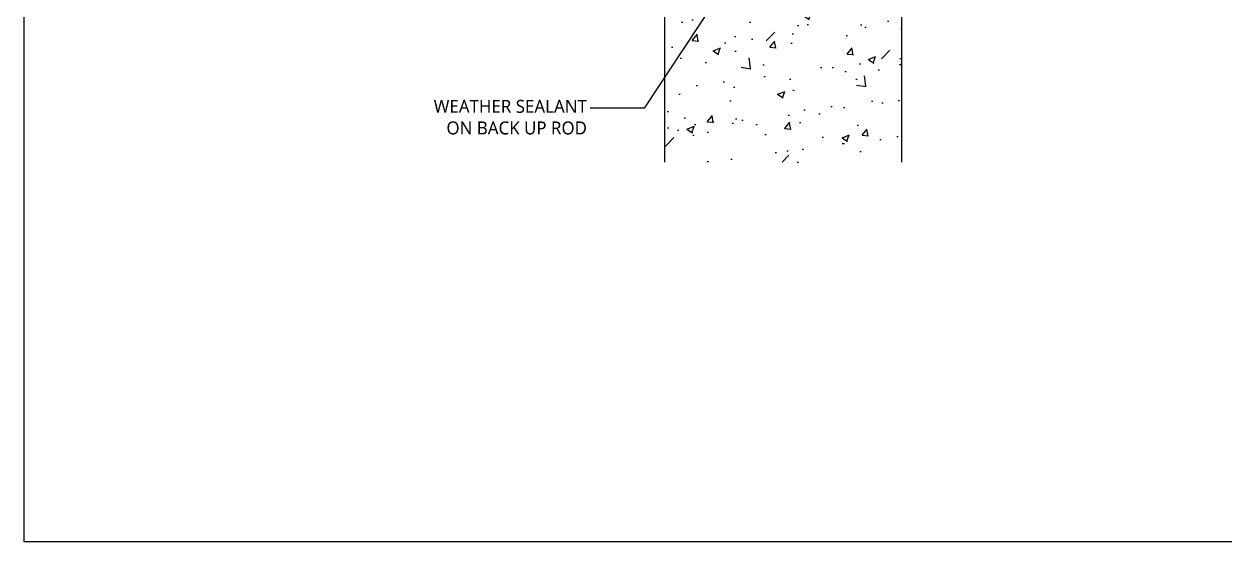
# Model space of a CAD drawing. Header units: millimetres. Extents: x 16974795 to 16976437, y -19668830 to -19667678.
# Drawn here: x 16974795 to 16975351, y -19668830 to -19668590 of the extents above; entities that cross this region are included whole.
import ezdxf

# ---------------------------------------------------------------- set-up
doc = ezdxf.new("R2010")
doc.units = ezdxf.units.MM
doc.header["$LTSCALE"] = 1200
doc.header["$MEASUREMENT"] = 0
doc.linetypes.add('CENTER2', pattern=[1.125, 0.75, -0.125, 0.125, -0.125])
doc.layers.get('0').update_dxf_attribs({"linetype": 'CONTINUOUS'})
doc.layers.get('DEFPOINTS').update_dxf_attribs({"color": 171, "linetype": 'CONTINUOUS'})
doc.layers.add('#A_DIM&TEXT', color=7, linetype='CONTINUOUS')
doc.layers.add('WA_CENT', color=54, linetype='CENTER2')
doc.styles.add('AMOS', font='malgun_0.ttf')
doc.styles.get("Standard").update_dxf_attribs({"font": ''})
doc.styles.get('Standard').set_extended_font_data('휴먼둥근고딕')
doc.dimstyles.new('AMoS', dxfattribs={"dimscale": 3, "dimtxt": 3, "dimasz": 2.5, "dimexe": 2, "dimexo": 2, "dimgap": 1, "dimtad": 1, "dimtoh": 1, "dimdec": 1, "dimzin": 0, "dimdsep": 46, "dimtxsty": 'Standard', "dimblk": 'ARCHTICK', "dimcen": 1, "dimclrd": 150, "dimclre": 150, "dimadec": 0, "dimazin": 0, "dimtfac": 1, "dimtdec": 1, "dimtofl": 0, "dimtmove": 2, "dimatfit": 3, "dimfxl": 1, "dimtolj": 1, "dimtzin": 0, "dimarcsym": 0})

# ---------------------------------------------------------------- blocks, each defined once
blk = doc.blocks.new('_ARCHTICK')
at = {"color": 0, "linetype": 'ByBlock', "const_width": 0.15}
blk.add_lwpolyline([(-0.5, -0.5), (0.5, 0.5)], dxfattribs=at)

msp = doc.modelspace()

# ---------------------------------------------------------------- hatches: boundary and pattern name
at = {"ltscale": 1000}
h = msp.add_hatch(dxfattribs=at)
h.set_pattern_fill('AR-CONC', color=8, scale=5)
h.set_pattern_definition([(49.99999999999999, (-740769.7874987572, 286494.4123945162), (35.86300913003767, -3.137606749129755), [3.75, -41.25]), (355, (-740769.7874987572, 286494.4123945162), (-6.937566680650001, 37.60960668500059), [3, -33]), (100.45144446, (-740766.7989147082, 286494.1509273127), (28.9254423363556, 34.47199954843147), [3.187009599999993, -35.05710559999989]), (46.18420000000002, (-740769.7874987572, 286504.4123945162), (53.36206653357862, -8.275964039653827), [5.624999999999987, -61.87499999999989]), (96.63563549, (-740765.3406615071, 286503.7227291614), (46.73309728371142, 48.70593003872752), [4.7805171, -52.58568799999999]), (351.1841639899999, (-740769.7874987572, 286504.4123945162), (46.73309725273866, 48.70593001349951), [4.5, -49.50000005]), (21, (-740764.7874987572, 286501.9123945162), (29.84535260592308, -20.13094453326694), [3.75, -41.25]), (326.0000000000001, (-740764.7874987572, 286501.9123945162), (12.16576659607909, 36.25750225234265), [3, -33]), (71.45144474, (-740762.3003860563, 286500.2348158136), (42.01111883649855, 16.12655764031769), [3.1870095, -35.0571056]), (37.50000000000001, (-740769.7874987572, 286494.4123945162), (0.6079927658645334, 16.64469269156557), [0, -32.59999999999999, 0, -33.5, 0, -33.125]), (7.499999999999999, (-740769.7874987572, 286494.4123945162), (13.15347687210743, 19.72058559411801), [0, -19.1, 0, -31.85, 0, -12.625]), (327.5, (-740780.9374987558, 286494.4123945162), (26.69112180862045, -1.127743586718988), [0, -12.5, 0, -39, 0, -51.75]), (317.5, (-740785.9374987558, 286494.4123945162), (29.15930846711931, 5.005249116615886), [0, -16.25, 0, -25.9, 0, -36.75])])
h.paths.add_polyline_path([(16975091.47665042, -19668654.34896736), (16975201.47665042, -19668654.34896736), (16975201.47665042, -19668584.34896736), (16975091.47665042, -19668584.34896736)])

# ---------------------------------------------------------------- linework, layer by layer
at = {"layer": 'DEFPOINTS', "ltscale": 1000}
msp.add_lwpolyline([(16974794.77970758, -19667678.26117019), (16976436.77970758, -19667678.26117019), (16976436.77970758, -19668830.26117019), (16974794.77970758, -19668830.26117019)], close=True, dxfattribs=at)
at = {"layer": 'WA_CENT', "color": 2, "ltscale": 0.5}
msp.add_lwpolyline([(16975201.47665042, -19668654.34896736), (16975201.47665042, -19668584.34896736), (16975091.47665042, -19668584.34896736), (16975091.47665042, -19668654.34896736)], dxfattribs=at)

# ---------------------------------------------------------------- texts
at = {"layer": '#A_DIM&TEXT', "insert": (16975055.59513463, -19668625.45546559), "char_height": 6, "width": 120.0000000000103, "attachment_point": 3, "style": 'AMOS'}
msp.add_mtext('WEATHER SEALANT\\PON BACK UP ROD', dxfattribs=at)

# ---------------------------------------------------------------- leaders
at = {"layer": '#A_DIM&TEXT'}
msp.add_leader([(16975114.07496507, -19668580.95504989), (16975082.12138039, -19668629.22508814), (16975057.12138039, -19668629.22508814)], dimstyle='AMoS', override={"dimscale": 2, "dimclrd": 256}, dxfattribs=at)

doc.saveas('drawing.dxf')
